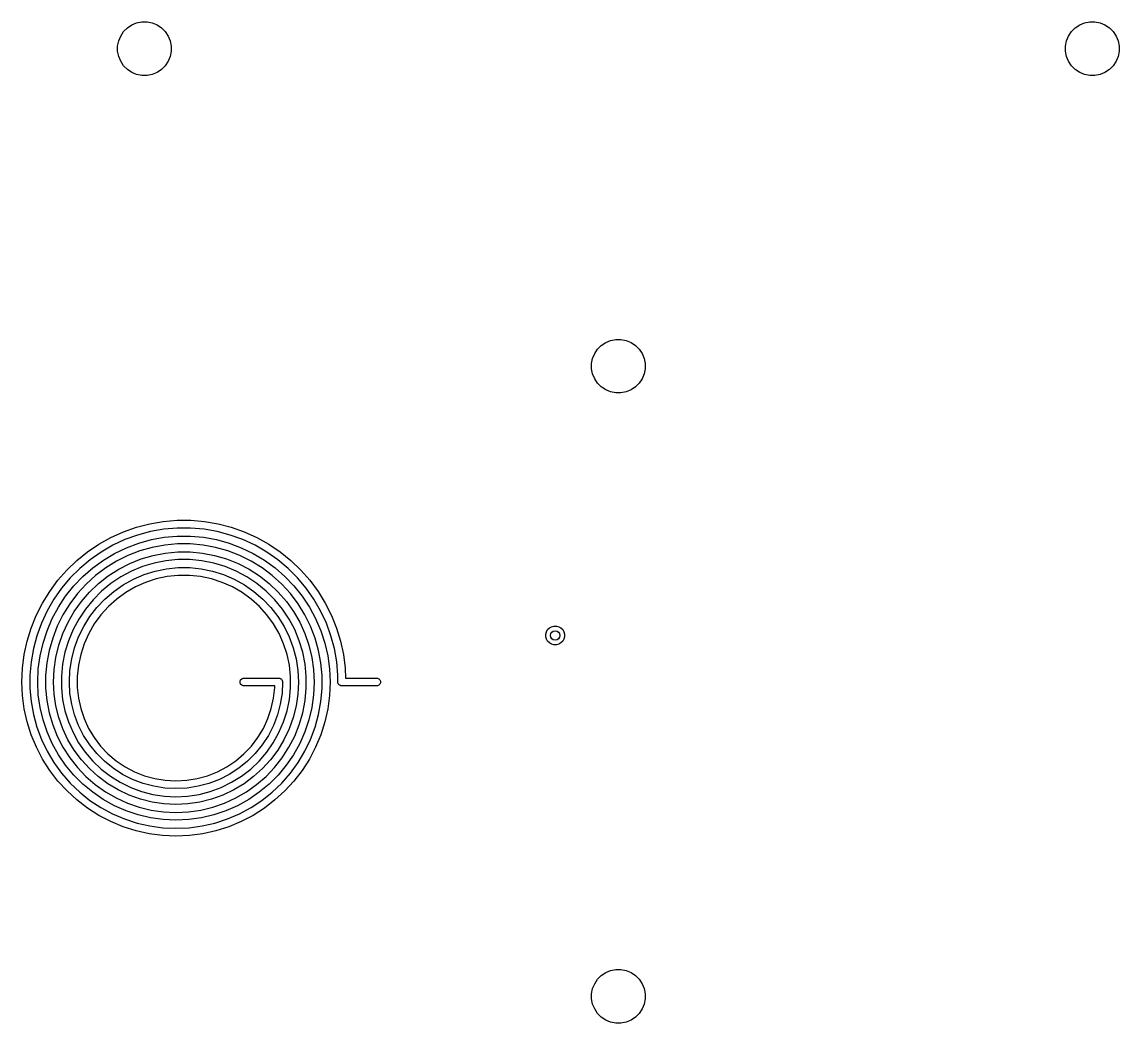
# Model space of a CAD drawing. Extents: x 25 to 275, y -107 to -24.
# Drawn here: x 240.12 to 274.85, y -105.8 to -74.1 of the extents above; entities that cross this region are included whole.
import ezdxf

# ---------------------------------------------------------------- set-up
doc = ezdxf.new("R2010")
doc.units = 0
doc.layers.add('BLACK', color=7, linetype='CONTINUOUS')

msp = doc.modelspace()

# ---------------------------------------------------------------- linework, layer by layer
at = {"layer": 'BLACK', "linetype": 'CONTINUOUS'}
for p, q in [((243.342941, -74.410766), (243.460766, -74.292941)), ((243.460766, -74.292941), (243.599313, -74.200367)), ((243.599313, -74.200367), (243.753258, -74.136601)), ((243.753258, -74.136601), (243.916685, -74.104093)), ((243.916685, -74.104093), (244.083315, -74.104093)), ((244.083315, -74.104093), (244.246742, -74.136601)), ((244.246742, -74.136601), (244.400687, -74.200367)), ((244.400687, -74.200367), (244.539234, -74.292941)), ((244.539234, -74.292941), (244.657059, -74.410766)), ((273.342941, -74.410766), (273.460766, -74.292941)), ((273.460766, -74.292941), (273.599313, -74.200367)), ((273.599313, -74.200367), (273.753258, -74.136601)), ((273.753258, -74.136601), (273.916685, -74.104093)), ((273.916685, -74.104093), (274.083315, -74.104093)), ((274.083315, -74.104093), (274.246742, -74.136601)), ((274.246742, -74.136601), (274.400687, -74.200367)), ((274.400687, -74.200367), (274.539234, -74.292941)), ((274.539234, -74.292941), (274.657059, -74.410766)), ((243.186601, -74.703258), (243.250367, -74.549313)), ((243.250367, -74.549313), (243.342941, -74.410766)), ((244.657059, -74.410766), (244.749633, -74.549313)), ((244.749633, -74.549313), (244.813399, -74.703258)), ((273.186601, -74.703258), (273.250367, -74.549313)), ((273.250367, -74.549313), (273.342941, -74.410766)), ((274.657059, -74.410766), (274.749633, -74.549313)), ((274.749633, -74.549313), (274.813399, -74.703258)), ((243.154093, -74.866685), (243.186601, -74.703258)), ((243.154093, -75.033315), (243.154093, -74.866685)), ((244.813399, -74.703258), (244.845907, -74.866685)), ((244.845907, -74.866685), (244.845907, -75.033315)), ((273.154093, -74.866685), (273.186601, -74.703258)), ((273.154093, -75.033315), (273.154093, -74.866685)), ((274.813399, -74.703258), (274.845907, -74.866685)), ((274.845907, -74.866685), (274.845907, -75.033315)), ((243.186601, -75.196742), (243.154093, -75.033315)), ((243.250367, -75.350687), (243.186601, -75.196742)), ((244.813399, -75.196742), (244.749633, -75.350687)), ((244.845907, -75.033315), (244.813399, -75.196742)), ((273.186601, -75.196742), (273.154093, -75.033315)), ((273.250367, -75.350687), (273.186601, -75.196742)), ((274.813399, -75.196742), (274.749633, -75.350687)), ((274.845907, -75.033315), (274.813399, -75.196742)), ((243.342941, -75.489234), (243.250367, -75.350687)), ((243.460766, -75.607059), (243.342941, -75.489234)), ((243.599313, -75.699633), (243.460766, -75.607059)), ((244.539234, -75.607059), (244.400687, -75.699633)), ((244.657059, -75.489234), (244.539234, -75.607059)), ((244.749633, -75.350687), (244.657059, -75.489234)), ((273.342941, -75.489234), (273.250367, -75.350687)), ((273.460766, -75.607059), (273.342941, -75.489234)), ((273.599313, -75.699633), (273.460766, -75.607059)), ((274.539234, -75.607059), (274.400687, -75.699633)), ((274.657059, -75.489234), (274.539234, -75.607059)), ((274.749633, -75.350687), (274.657059, -75.489234)), ((243.753258, -75.763399), (243.599313, -75.699633)), ((243.916685, -75.795907), (243.753258, -75.763399)), ((244.083315, -75.795907), (243.916685, -75.795907)), ((244.246742, -75.763399), (244.083315, -75.795907)), ((244.400687, -75.699633), (244.246742, -75.763399)), ((273.753258, -75.763399), (273.599313, -75.699633)), ((273.916685, -75.795907), (273.753258, -75.763399)), ((274.083315, -75.795907), (273.916685, -75.795907)), ((274.246742, -75.763399), (274.083315, -75.795907)), ((274.400687, -75.699633), (274.246742, -75.763399)), ((258.342941, -84.460766), (258.460766, -84.342941)), ((258.460766, -84.342941), (258.599313, -84.250367)), ((258.599313, -84.250367), (258.753258, -84.186601)), ((258.753258, -84.186601), (258.916685, -84.154093)), ((258.916685, -84.154093), (259.083315, -84.154093)), ((259.083315, -84.154093), (259.246742, -84.186601)), ((259.246742, -84.186601), (259.400687, -84.250367)), ((259.400687, -84.250367), (259.539234, -84.342941)), ((259.539234, -84.342941), (259.657059, -84.460766)), ((258.186601, -84.753258), (258.250367, -84.599313)), ((258.250367, -84.599313), (258.342941, -84.460766)), ((259.657059, -84.460766), (259.749633, -84.599313)), ((259.749633, -84.599313), (259.813399, -84.753258)), ((258.154093, -84.916685), (258.186601, -84.753258)), ((258.154093, -85.083315), (258.154093, -84.916685)), ((259.813399, -84.753258), (259.845907, -84.916685)), ((259.845907, -84.916685), (259.845907, -85.083315)), ((258.186601, -85.246742), (258.154093, -85.083315)), ((258.250367, -85.400687), (258.186601, -85.246742)), ((258.342941, -85.539234), (258.250367, -85.400687)), ((259.749633, -85.400687), (259.657059, -85.539234)), ((259.813399, -85.246742), (259.749633, -85.400687)), ((259.845907, -85.083315), (259.813399, -85.246742)), ((258.460766, -85.657059), (258.342941, -85.539234)), ((258.599313, -85.749633), (258.460766, -85.657059)), ((258.753258, -85.813399), (258.599313, -85.749633)), ((259.400687, -85.749633), (259.246742, -85.813399)), ((259.539234, -85.657059), (259.400687, -85.749633)), ((259.657059, -85.539234), (259.539234, -85.657059)), ((258.916685, -85.845907), (258.753258, -85.813399)), ((259.083315, -85.845907), (258.916685, -85.845907)), ((259.246742, -85.813399), (259.083315, -85.845907)), ((244.170269, -89.990029), (244.599034, -89.91651)), ((244.599034, -89.91651), (245.032489, -89.879618)), ((245.032489, -89.879618), (245.467511, -89.879618)), ((245.467511, -89.879618), (245.900966, -89.91651)), ((245.900966, -89.91651), (246.329731, -89.990029)), ((242.942706, -90.423755), (243.339111, -90.244569)), ((243.339111, -90.244569), (243.749283, -90.099645)), ((243.749283, -90.099645), (244.170269, -89.990029)), ((244.193852, -90.236023), (243.782663, -90.346201)), ((244.613079, -90.162102), (244.193852, -90.236023)), ((245.037153, -90.125), (244.613079, -90.162102)), ((245.462847, -90.125), (245.037153, -90.125)), ((245.886921, -90.162102), (245.462847, -90.125)), ((246.306148, -90.236023), (245.886921, -90.162102)), ((246.717337, -90.346201), (246.306148, -90.236023)), ((246.329731, -89.990029), (246.750717, -90.099645)), ((246.750717, -90.099645), (247.160889, -90.244569)), ((247.160889, -90.244569), (247.557294, -90.423755)), ((242.562925, -90.635913), (242.942706, -90.423755)), ((243.382641, -90.491797), (242.996831, -90.671703)), ((243.782663, -90.346201), (243.382641, -90.491797)), ((243.432259, -90.747184), (243.820796, -90.601364)), ((243.820796, -90.601364), (244.220841, -90.490958)), ((244.220841, -90.490958), (244.629171, -90.416857)), ((244.629171, -90.416857), (245.0425, -90.379657)), ((245.0425, -90.379657), (245.4575, -90.379657)), ((245.4575, -90.379657), (245.870829, -90.416857)), ((245.870829, -90.416857), (246.279159, -90.490958)), ((246.279159, -90.490958), (246.679204, -90.601364)), ((246.679204, -90.601364), (247.067741, -90.747184)), ((247.117359, -90.491797), (246.717337, -90.346201)), ((247.503169, -90.671703), (247.117359, -90.491797)), ((247.557294, -90.423755), (247.937075, -90.635913)), ((241.864042, -91.152804), (242.202505, -90.879515)), ((242.202505, -90.879515), (242.562925, -90.635913)), ((242.628169, -90.88455), (242.279461, -91.128718)), ((242.996831, -90.671703), (242.628169, -90.88455)), ((242.702101, -91.140099), (243.058357, -90.927246)), ((243.058357, -90.927246), (243.432259, -90.747184)), ((243.858178, -90.847366), (243.480958, -90.993502)), ((244.247271, -90.73666), (243.858178, -90.847366)), ((244.64492, -90.662326), (244.247271, -90.73666)), ((244.277494, -90.991277), (244.662951, -90.916987)), ((245.047732, -90.625), (244.64492, -90.662326)), ((244.662951, -90.916987), (245.053725, -90.879672)), ((245.452268, -90.625), (245.047732, -90.625)), ((245.053725, -90.879672), (245.446275, -90.879672)), ((245.446275, -90.879672), (245.837049, -90.916987)), ((245.85508, -90.662326), (245.452268, -90.625)), ((245.837049, -90.916987), (246.222506, -90.991277)), ((246.252729, -90.73666), (245.85508, -90.662326)), ((246.641822, -90.847366), (246.252729, -90.73666)), ((247.019042, -90.993502), (246.641822, -90.847366)), ((247.067741, -90.747184), (247.441643, -90.927246)), ((247.441643, -90.927246), (247.797899, -91.140099)), ((247.871831, -90.88455), (247.503169, -90.671703)), ((248.220539, -91.128718), (247.871831, -90.88455)), ((247.937075, -90.635913), (248.297495, -90.879515)), ((248.297495, -90.879515), (248.635958, -91.152804)), ((241.549975, -91.453813), (241.864042, -91.152804)), ((242.279461, -91.128718), (241.95336, -91.402349)), ((242.36636, -91.384029), (242.702101, -91.140099)), ((243.118832, -91.17382), (242.774887, -91.386781)), ((243.480958, -90.993502), (243.118832, -91.17382)), ((243.1875, -91.427645), (243.536413, -91.247768)), ((243.536413, -91.247768), (243.900845, -91.101872)), ((243.900845, -91.101872), (244.277494, -90.991277)), ((244.307316, -91.236596), (243.942978, -91.347117)), ((244.680734, -91.162319), (244.307316, -91.236596)), ((245.059633, -91.125), (244.680734, -91.162319)), ((245.440367, -91.125), (245.059633, -91.125)), ((245.819266, -91.162319), (245.440367, -91.125)), ((246.192684, -91.236596), (245.819266, -91.162319)), ((246.557022, -91.347117), (246.192684, -91.236596)), ((246.222506, -90.991277), (246.599155, -91.101872)), ((246.599155, -91.101872), (246.963587, -91.247768)), ((246.963587, -91.247768), (247.3125, -91.427645)), ((247.381168, -91.17382), (247.019042, -90.993502)), ((247.725113, -91.386781), (247.381168, -91.17382)), ((247.797899, -91.140099), (248.13364, -91.384029)), ((248.54664, -91.402349), (248.220539, -91.128718)), ((248.635958, -91.152804), (248.950025, -91.453813)), ((241.262567, -91.780373), (241.549975, -91.453813)), ((241.95336, -91.402349), (241.652349, -91.70336)), ((241.767044, -91.957033), (242.053835, -91.657074)), ((242.053835, -91.657074), (242.36636, -91.384029)), ((242.45206, -91.630569), (242.153104, -91.903104)), ((242.774887, -91.386781), (242.45206, -91.630569)), ((242.548699, -91.882533), (242.857265, -91.639874)), ((242.857265, -91.639874), (243.1875, -91.427645)), ((243.591226, -91.492817), (243.255449, -91.672293)), ((243.942978, -91.347117), (243.591226, -91.492817)), ((243.653571, -91.745459), (243.991018, -91.600649)), ((243.991018, -91.600649), (244.341385, -91.49072)), ((244.341385, -91.49072), (244.701074, -91.416802)), ((244.721309, -91.661977), (244.375287, -91.735526)), ((244.701074, -91.416802), (245.066397, -91.379653)), ((245.073124, -91.625), (244.721309, -91.661977)), ((245.066397, -91.379653), (245.433603, -91.379653)), ((245.426876, -91.625), (245.073124, -91.625)), ((245.778691, -91.661977), (245.426876, -91.625)), ((245.433603, -91.379653), (245.798926, -91.416802)), ((246.124713, -91.735526), (245.778691, -91.661977)), ((245.798926, -91.416802), (246.158615, -91.49072)), ((246.158615, -91.49072), (246.508982, -91.600649)), ((246.508982, -91.600649), (246.846429, -91.745459)), ((246.908774, -91.492817), (246.557022, -91.347117)), ((247.244551, -91.672293), (246.908774, -91.492817)), ((247.3125, -91.427645), (247.642735, -91.639874)), ((247.642735, -91.639874), (247.951301, -91.882533)), ((248.04794, -91.630569), (247.725113, -91.386781)), ((248.346896, -91.903104), (248.04794, -91.630569)), ((248.13364, -91.384029), (248.446165, -91.657074)), ((248.446165, -91.657074), (248.732956, -91.957033)), ((248.847651, -91.70336), (248.54664, -91.402349)), ((248.950025, -91.453813), (249.237433, -91.780373)), ((241.003888, -92.130129), (241.262567, -91.780373)), ((241.652349, -91.70336), (241.378718, -92.029461)), ((241.508296, -92.281493), (241.767044, -91.957033)), ((242.153104, -91.903104), (241.880569, -92.20206)), ((242.264597, -92.153424), (242.548699, -91.882533)), ((242.938881, -91.883817), (242.644571, -92.125352)), ((243.255449, -91.672293), (242.938881, -91.883817)), ((243.031116, -92.133438), (243.332505, -91.923665)), ((243.332505, -91.923665), (243.653571, -91.745459)), ((243.715679, -91.988726), (243.40932, -92.165602)), ((244.038848, -91.844842), (243.715679, -91.988726)), ((244.375287, -91.735526), (244.038848, -91.844842)), ((246.461152, -91.844842), (246.124713, -91.735526)), ((246.784321, -91.988726), (246.461152, -91.844842)), ((247.09068, -92.165602), (246.784321, -91.988726)), ((246.846429, -91.745459), (247.167495, -91.923665)), ((247.167495, -91.923665), (247.468884, -92.133438)), ((247.561119, -91.883817), (247.244551, -91.672293)), ((247.855429, -92.125352), (247.561119, -91.883817)), ((247.951301, -91.882533), (248.235403, -92.153424)), ((248.619431, -92.20206), (248.346896, -91.903104)), ((248.732956, -91.957033), (248.991704, -92.281493)), ((249.121282, -92.029461), (248.847651, -91.70336)), ((249.237433, -91.780373), (249.496112, -92.130129)), ((240.775803, -92.500563), (241.003888, -92.130129)), ((241.378718, -92.029461), (241.13455, -92.378169)), ((241.279674, -92.627841), (241.508296, -92.281493)), ((241.880569, -92.20206), (241.636781, -92.524887)), ((242.007531, -92.450094), (242.264597, -92.153424)), ((242.644571, -92.125352), (242.375352, -92.394571)), ((242.752495, -92.372626), (243.031116, -92.133438)), ((243.40932, -92.165602), (243.123129, -92.373533)), ((247.376871, -92.373533), (247.09068, -92.165602)), ((247.468884, -92.133438), (247.747505, -92.372626)), ((248.124648, -92.394571), (247.855429, -92.125352)), ((248.235403, -92.153424), (248.492469, -92.450094)), ((248.863219, -92.524887), (248.619431, -92.20206)), ((248.991704, -92.281493), (249.220326, -92.627841)), ((249.36545, -92.378169), (249.121282, -92.029461)), ((249.496112, -92.130129), (249.724197, -92.500563)), ((240.579954, -92.889006), (240.775803, -92.500563)), ((241.13455, -92.378169), (240.921703, -92.746831)), ((241.083019, -92.993288), (241.279674, -92.627841)), ((241.636781, -92.524887), (241.42382, -92.868832)), ((241.779829, -92.769857), (242.007531, -92.450094)), ((242.133817, -92.688881), (241.922293, -93.005449)), ((242.375352, -92.394571), (242.133817, -92.688881)), ((242.274733, -92.929153), (242.499502, -92.638775)), ((242.499502, -92.638775), (242.752495, -92.372626)), ((242.860239, -92.610239), (242.623533, -92.873129)), ((243.123129, -92.373533), (242.860239, -92.610239)), ((247.639761, -92.610239), (247.376871, -92.373533)), ((247.876467, -92.873129), (247.639761, -92.610239)), ((247.747505, -92.372626), (248.000498, -92.638775)), ((248.000498, -92.638775), (248.225267, -92.929153)), ((248.366183, -92.688881), (248.124648, -92.394571)), ((248.577707, -93.005449), (248.366183, -92.688881)), ((248.492469, -92.450094), (248.720171, -92.769857)), ((249.07618, -92.868832), (248.863219, -92.524887)), ((249.220326, -92.627841), (249.416981, -92.993288)), ((249.578297, -92.746831), (249.36545, -92.378169)), ((249.724197, -92.500563), (249.920046, -92.889006)), ((240.417753, -93.292659), (240.579954, -92.889006)), ((240.921703, -92.746831), (240.741797, -93.132641)), ((240.919914, -93.374891), (241.083019, -92.993288)), ((241.42382, -92.868832), (241.243502, -93.230958)), ((241.583554, -93.109816), (241.779829, -92.769857)), ((241.922293, -93.005449), (241.742817, -93.341226)), ((242.080494, -93.24078), (242.274733, -92.929153)), ((242.623533, -92.873129), (242.415602, -93.15932)), ((248.084398, -93.15932), (247.876467, -92.873129)), ((248.225267, -92.929153), (248.419506, -93.24078)), ((248.757183, -93.341226), (248.577707, -93.005449)), ((248.720171, -92.769857), (248.916446, -93.109816)), ((249.256498, -93.230958), (249.07618, -92.868832)), ((249.416981, -92.993288), (249.580086, -93.374891)), ((249.758203, -93.132641), (249.578297, -92.746831)), ((249.920046, -92.889006), (250.082247, -93.292659)), ((240.290369, -93.708612), (240.417753, -93.292659)), ((240.741797, -93.132641), (240.596201, -93.532663)), ((240.791672, -93.76958), (240.919914, -93.374891)), ((241.243502, -93.230958), (241.097366, -93.608178)), ((241.420482, -93.466892), (241.583554, -93.109816)), ((241.742817, -93.341226), (241.597117, -93.692978)), ((241.918778, -93.57046), (242.080494, -93.24078)), ((242.415602, -93.15932), (242.238726, -93.465679)), ((248.261274, -93.465679), (248.084398, -93.15932)), ((248.419506, -93.24078), (248.581222, -93.57046)), ((248.902883, -93.692978), (248.757183, -93.341226)), ((248.916446, -93.109816), (249.079518, -93.466892)), ((249.402634, -93.608178), (249.256498, -93.230958)), ((249.580086, -93.374891), (249.708328, -93.76958)), ((249.903799, -93.532663), (249.758203, -93.132641)), ((250.082247, -93.292659), (250.209631, -93.708612)), ((256.722836, -93.410195), (256.761994, -93.342372)), ((256.761994, -93.342372), (256.817372, -93.286994)), ((256.817372, -93.286994), (256.885195, -93.247836)), ((256.885195, -93.247836), (256.960842, -93.227567)), ((256.960842, -93.227567), (257.039158, -93.227567)), ((257.039158, -93.227567), (257.114805, -93.247836)), ((257.114805, -93.247836), (257.182628, -93.286994)), ((257.182628, -93.286994), (257.238006, -93.342372)), ((257.238006, -93.342372), (257.277164, -93.410195)), ((240.198718, -94.133871), (240.290369, -93.708612)), ((240.596201, -93.532663), (240.486023, -93.943852)), ((241.097366, -93.608178), (240.98666, -93.997271)), ((241.292091, -93.837853), (241.420482, -93.466892)), ((241.597117, -93.692978), (241.486596, -94.057316)), ((241.791245, -93.914809), (241.918778, -93.57046)), ((242.238726, -93.465679), (242.094842, -93.788848)), ((248.405158, -93.788848), (248.261274, -93.465679)), ((248.581222, -93.57046), (248.708755, -93.914809)), ((249.013404, -94.057316), (248.902883, -93.692978)), ((249.079518, -93.466892), (249.207909, -93.837853)), ((249.51334, -93.997271), (249.402634, -93.608178)), ((250.013977, -93.943852), (249.903799, -93.532663)), ((250.209631, -93.708612), (250.301282, -94.133871)), ((256.702567, -93.485842), (256.722836, -93.410195)), ((256.702567, -93.564158), (256.702567, -93.485842)), ((256.722836, -93.639805), (256.702567, -93.564158)), ((256.761994, -93.707628), (256.722836, -93.639805)), ((256.817372, -93.763006), (256.761994, -93.707628)), ((257.238006, -93.707628), (257.182628, -93.763006)), ((257.277164, -93.639805), (257.238006, -93.707628)), ((257.277164, -93.410195), (257.297433, -93.485842)), ((257.297433, -93.564158), (257.277164, -93.639805)), ((257.297433, -93.485842), (257.297433, -93.564158)), ((240.486023, -93.943852), (240.412102, -94.363079)), ((240.699326, -94.174174), (240.791672, -93.76958)), ((240.98666, -93.997271), (240.912326, -94.39492)), ((241.199544, -94.219339), (241.292091, -93.837853)), ((241.486596, -94.057316), (241.412319, -94.430734)), ((241.699204, -94.270293), (241.791245, -93.914809)), ((242.094842, -93.788848), (241.985526, -94.125287)), ((248.514474, -94.125287), (248.405158, -93.788848)), ((248.708755, -93.914809), (248.800796, -94.270293)), ((249.087681, -94.430734), (249.013404, -94.057316)), ((249.207909, -93.837853), (249.300456, -94.219339)), ((249.587674, -94.39492), (249.51334, -93.997271)), ((249.708328, -93.76958), (249.800674, -94.174174)), ((250.087898, -94.363079), (250.013977, -93.943852)), ((256.885195, -93.802164), (256.817372, -93.763006)), ((256.960842, -93.822433), (256.885195, -93.802164)), ((257.039158, -93.822433), (256.960842, -93.822433)), ((257.114805, -93.802164), (257.039158, -93.822433)), ((257.182628, -93.763006), (257.114805, -93.802164)), ((240.143463, -94.56537), (240.198718, -94.133871)), ((240.412102, -94.363079), (240.375, -94.787153)), ((240.643619, -94.585418), (240.699326, -94.174174)), ((240.912326, -94.39492), (240.875, -94.797732)), ((241.143678, -94.607894), (241.199544, -94.219339)), ((241.412319, -94.430734), (241.375, -94.809633)), ((241.643599, -94.633265), (241.699204, -94.270293)), ((241.985526, -94.125287), (241.911977, -94.471309)), ((248.588023, -94.471309), (248.514474, -94.125287)), ((248.800796, -94.270293), (248.856401, -94.633265)), ((249.125, -94.809633), (249.087681, -94.430734)), ((249.300456, -94.219339), (249.356322, -94.607894)), ((249.625, -94.797732), (249.587674, -94.39492)), ((249.800674, -94.174174), (249.856381, -94.585418)), ((250.125, -94.787153), (250.087898, -94.363079)), ((250.301282, -94.133871), (250.356537, -94.56537)), ((240.125, -95), (240.143463, -94.56537)), ((240.375, -94.787153), (240.375, -95)), ((240.625, -95), (240.643619, -94.585418)), ((241.125, -95), (241.143678, -94.607894)), ((241.625, -95), (241.643599, -94.633265)), ((241.911977, -94.471309), (241.875, -94.823124)), ((248.625, -94.823124), (248.588023, -94.471309)), ((248.856401, -94.633265), (248.875, -95)), ((249.356322, -94.607894), (249.375, -95)), ((249.856381, -94.585418), (249.875, -95)), ((250.125, -95), (250.125, -94.787153)), ((250.356537, -94.56537), (250.36969, -94.875)), ((240.143551, -95.424884), (240.125, -95)), ((240.375, -95), (240.375, -95.207709)), ((240.643663, -95.403674), (240.625, -95)), ((240.875, -94.797732), (240.875, -95)), ((240.875, -95), (240.875, -95.196498)), ((241.143659, -95.379816), (241.125, -95)), ((241.375, -94.809633), (241.375, -95)), ((241.375, -95), (241.375, -95.183839)), ((241.643489, -95.352784), (241.625, -95)), ((241.875, -94.823124), (241.875, -95)), ((241.875, -95), (241.875, -95.169433)), ((247.027402, -94.975614), (247.046066, -94.930554)), ((247.027402, -95.024386), (247.027402, -94.975614)), ((247.046066, -95.069446), (247.027402, -95.024386)), ((247.046066, -94.930554), (247.080554, -94.896066)), ((247.080554, -95.103934), (247.046066, -95.069446)), ((247.080554, -94.896066), (247.125614, -94.877402)), ((247.125614, -95.122598), (247.080554, -95.103934)), ((247.125614, -94.877402), (247.15, -94.875)), ((247.15, -95.125), (247.125614, -95.122598)), ((247.15, -94.875), (248.25, -94.875)), ((248.125, -95.125), (247.15, -95.125)), ((248.125, -95.169433), (248.125, -95.125)), ((248.25, -94.875), (248.274386, -94.877402)), ((248.274386, -94.877402), (248.276153, -94.878134)), ((248.276153, -94.878134), (248.277815, -94.878134)), ((248.277815, -94.878134), (248.288031, -94.883054)), ((248.288031, -94.883054), (248.319446, -94.896066)), ((248.319446, -94.896066), (248.323528, -94.900148)), ((248.323528, -94.900148), (248.327936, -94.902271)), ((248.327936, -94.902271), (248.336933, -94.913553)), ((248.336933, -94.913553), (248.353934, -94.930554)), ((248.353934, -94.930554), (248.357655, -94.939538)), ((248.375, -95), (248.356511, -95.352784)), ((248.357655, -94.939538), (248.362621, -94.945765)), ((248.362621, -94.945765), (248.36555, -94.958598)), ((248.36555, -94.958598), (248.372598, -94.975614)), ((248.372598, -94.975614), (248.372598, -94.989476)), ((248.372598, -94.989476), (248.375, -95)), ((248.625, -95), (248.625, -94.823124)), ((248.625, -95.183839), (248.625, -95)), ((248.875, -95), (248.856341, -95.379816)), ((249.125, -95), (249.125, -94.809633)), ((249.125, -95.196498), (249.125, -95)), ((249.375, -95), (249.356337, -95.403674)), ((249.625, -95), (249.625, -94.797732)), ((249.625, -95.207709), (249.625, -95)), ((249.875, -95), (249.856449, -95.424884)), ((250.127402, -95.010523), (250.125, -95)), ((250.127402, -95.024386), (250.127402, -95.010523)), ((250.134449, -95.041401), (250.127402, -95.024386)), ((250.137379, -95.054235), (250.134449, -95.041401)), ((250.142344, -95.060461), (250.137379, -95.054235)), ((250.146066, -95.069446), (250.142344, -95.060461)), ((250.163066, -95.086446), (250.146066, -95.069446)), ((250.172064, -95.097729), (250.163066, -95.086446)), ((250.176471, -95.099851), (250.172064, -95.097729)), ((250.180554, -95.103934), (250.176471, -95.099851)), ((250.211968, -95.116945), (250.180554, -95.103934)), ((250.222185, -95.121866), (250.211968, -95.116945)), ((250.223847, -95.121866), (250.222185, -95.121866)), ((250.225614, -95.122598), (250.223847, -95.121866)), ((250.25, -95.125), (250.225614, -95.122598)), ((251.35, -95.125), (250.25, -95.125)), ((250.36969, -94.875), (251.35, -94.875)), ((251.35, -94.875), (251.374386, -94.877402)), ((251.374386, -95.122598), (251.35, -95.125)), ((251.374386, -94.877402), (251.419446, -94.896066)), ((251.419446, -95.103934), (251.374386, -95.122598)), ((251.419446, -94.896066), (251.453934, -94.930554)), ((251.453934, -95.069446), (251.419446, -95.103934)), ((251.453934, -94.930554), (251.472598, -94.975614)), ((251.472598, -95.024386), (251.453934, -95.069446)), ((251.472598, -94.975614), (251.472598, -95.024386)), ((240.199062, -95.846535), (240.143551, -95.424884)), ((240.375, -95.207709), (240.412238, -95.621455)), ((240.699493, -95.803904), (240.643663, -95.403674)), ((240.875, -95.196498), (240.912356, -95.587714)), ((241.199457, -95.755975), (241.143659, -95.379816)), ((241.375, -95.183839), (241.412197, -95.549631)), ((241.698752, -95.701702), (241.643489, -95.352784)), ((241.875, -95.169433), (241.911638, -95.506311)), ((248.088362, -95.506311), (248.125, -95.169433)), ((248.356511, -95.352784), (248.301248, -95.701702)), ((248.587803, -95.549631), (248.625, -95.183839)), ((248.856341, -95.379816), (248.800543, -95.755975)), ((249.087644, -95.587714), (249.125, -95.196498)), ((249.356337, -95.403674), (249.300507, -95.803904)), ((249.587762, -95.621455), (249.625, -95.207709)), ((249.856449, -95.424884), (249.800938, -95.846535)), ((240.412238, -95.621455), (240.486413, -96.030197)), ((240.792013, -96.197276), (240.699493, -95.803904)), ((240.912356, -95.587714), (240.986731, -95.973608)), ((241.291856, -96.124853), (241.199457, -95.755975)), ((241.412197, -95.549631), (241.48621, -95.909783)), ((241.790184, -96.042932), (241.698752, -95.701702)), ((241.911638, -95.506311), (241.984484, -95.837254)), ((248.015516, -95.837254), (248.088362, -95.506311)), ((248.301248, -95.701702), (248.209816, -96.042932)), ((248.51379, -95.909783), (248.587803, -95.549631)), ((248.800543, -95.755975), (248.708144, -96.124853)), ((249.013269, -95.973608), (249.087644, -95.587714)), ((249.300507, -95.803904), (249.207987, -96.197276)), ((249.513587, -96.030197), (249.587762, -95.621455)), ((240.291112, -96.261743), (240.199062, -95.846535)), ((240.486413, -96.030197), (240.59693, -96.430644)), ((240.986731, -95.973608), (241.097451, -96.350685)), ((241.419967, -96.482898), (241.291856, -96.124853)), ((241.48621, -95.909783), (241.59628, -96.2606)), ((241.916784, -96.372736), (241.790184, -96.042932)), ((241.984484, -95.837254), (242.092684, -96.158381)), ((242.092684, -96.158381), (242.23497, -96.465926)), ((247.76503, -96.465926), (247.907316, -96.158381)), ((247.907316, -96.158381), (248.015516, -95.837254)), ((248.209816, -96.042932), (248.083216, -96.372736)), ((248.40372, -96.2606), (248.51379, -95.909783)), ((248.708144, -96.124853), (248.580033, -96.482898)), ((248.902549, -96.350685), (249.013269, -95.973608)), ((249.40307, -96.430644), (249.513587, -96.030197)), ((249.800938, -95.846535), (249.708888, -96.261743)), ((240.418998, -96.667348), (240.291112, -96.261743)), ((240.59693, -96.430644), (240.742897, -96.819573)), ((240.920434, -96.580432), (240.792013, -96.197276)), ((241.097451, -96.350685), (241.243513, -96.71553)), ((241.582555, -96.826662), (241.419967, -96.482898)), ((241.59628, -96.2606), (241.741276, -96.598481)), ((242.077164, -96.6875), (241.916784, -96.372736)), ((242.23497, -96.465926), (242.409673, -96.756285)), ((247.590327, -96.756285), (247.76503, -96.465926)), ((248.083216, -96.372736), (247.922836, -96.6875)), ((248.258724, -96.598481), (248.40372, -96.2606)), ((248.580033, -96.482898), (248.417445, -96.826662)), ((248.756487, -96.71553), (248.902549, -96.350685)), ((249.207987, -96.197276), (249.079566, -96.580432)), ((249.257103, -96.819573), (249.40307, -96.430644)), ((249.708888, -96.261743), (249.581002, -96.667348)), ((240.58175, -97.060264), (240.418998, -96.667348)), ((240.742897, -96.819573), (240.92314, -97.193852)), ((241.083661, -96.950105), (240.920434, -96.580432)), ((241.243513, -96.71553), (241.423594, -97.064839)), ((241.778055, -97.152835), (241.582555, -96.826662)), ((241.741276, -96.598481), (241.919711, -96.919959)), ((242.269568, -96.983775), (242.077164, -96.6875)), ((242.409673, -96.756285), (242.614745, -97.026054)), ((247.385255, -97.026054), (247.590327, -96.756285)), ((247.922836, -96.6875), (247.730432, -96.983775)), ((248.080289, -96.919959), (248.258724, -96.598481)), ((248.417445, -96.826662), (248.221945, -97.152835)), ((248.576406, -97.064839), (248.756487, -96.71553)), ((249.079566, -96.580432), (248.916339, -96.950105)), ((249.07686, -97.193852), (249.257103, -96.819573)), ((249.581002, -96.667348), (249.41825, -97.060264)), ((240.778126, -97.4375), (240.58175, -97.060264)), ((240.92314, -97.193852), (241.136208, -97.550467)), ((241.2803, -97.303141), (241.083661, -96.950105)), ((241.423594, -97.064839), (241.636064, -97.395448)), ((242.004584, -97.458274), (241.778055, -97.152835)), ((241.919711, -96.919959), (242.129754, -97.221736)), ((242.491886, -97.258316), (242.269568, -96.983775)), ((242.614745, -97.026054), (242.847783, -97.272068)), ((247.152217, -97.272068), (247.385255, -97.026054)), ((247.730432, -96.983775), (247.508114, -97.258316)), ((247.870246, -97.221736), (248.080289, -96.919959)), ((248.221945, -97.152835), (247.995416, -97.458274)), ((248.363936, -97.395448), (248.576406, -97.064839)), ((248.916339, -96.950105), (248.7197, -97.303141)), ((248.863792, -97.550467), (249.07686, -97.193852)), ((249.41825, -97.060264), (249.221874, -97.4375)), ((241.006634, -97.796185), (240.778126, -97.4375)), ((241.136208, -97.550467), (241.380384, -97.886547)), ((241.508675, -97.636527), (241.2803, -97.303141)), ((241.636064, -97.395448), (241.878998, -97.704364)), ((242.259961, -97.740039), (242.004584, -97.458274)), ((242.129754, -97.221736), (242.369249, -97.500715)), ((242.369249, -97.500715), (242.63574, -97.754033)), ((242.741684, -97.508114), (242.491886, -97.258316)), ((243.016225, -97.730432), (242.741684, -97.508114)), ((242.847783, -97.272068), (243.106053, -97.491445)), ((243.106053, -97.491445), (243.386528, -97.681612)), ((246.613472, -97.681612), (246.893947, -97.491445)), ((246.893947, -97.491445), (247.152217, -97.272068)), ((247.258316, -97.508114), (246.983775, -97.730432)), ((247.508114, -97.258316), (247.258316, -97.508114)), ((247.36426, -97.754033), (247.630751, -97.500715)), ((247.630751, -97.500715), (247.870246, -97.221736)), ((247.995416, -97.458274), (247.740039, -97.740039)), ((248.121002, -97.704364), (248.363936, -97.395448)), ((248.7197, -97.303141), (248.491325, -97.636527)), ((248.619616, -97.886547), (248.863792, -97.550467)), ((249.221874, -97.4375), (248.993366, -97.796185)), ((241.265533, -98.13359), (241.006634, -97.796185)), ((241.380384, -97.886547), (241.653704, -98.199386)), ((241.766836, -97.947418), (241.508675, -97.636527)), ((241.878998, -97.704364), (242.150196, -97.988789)), ((242.541726, -97.995416), (242.259961, -97.740039)), ((242.63574, -97.754033), (242.926491, -97.979091)), ((243.3125, -97.922836), (243.016225, -97.730432)), ((243.386528, -97.681612), (243.685919, -97.840339)), ((243.685919, -97.840339), (244.000717, -97.965766)), ((245.999283, -97.965766), (246.314081, -97.840339)), ((246.314081, -97.840339), (246.613472, -97.681612)), ((246.983775, -97.730432), (246.6875, -97.922836)), ((247.073509, -97.979091), (247.36426, -97.754033)), ((247.740039, -97.740039), (247.458274, -97.995416)), ((247.849804, -97.988789), (248.121002, -97.704364)), ((248.491325, -97.636527), (248.233164, -97.947418)), ((248.346296, -98.199386), (248.619616, -97.886547)), ((248.993366, -97.796185), (248.734467, -98.13359)), ((241.552854, -98.447146), (241.265533, -98.13359)), ((241.653704, -98.199386), (241.953966, -98.486466)), ((242.052582, -98.233164), (241.766836, -97.947418)), ((242.363473, -98.491325), (242.052582, -98.233164)), ((242.150196, -97.988789), (242.447202, -98.246146)), ((242.447202, -98.246146), (242.767328, -98.474106)), ((242.847165, -98.221945), (242.541726, -97.995416)), ((243.173338, -98.417445), (242.847165, -98.221945)), ((242.926491, -97.979091), (243.238519, -98.17358)), ((243.238519, -98.17358), (243.568623, -98.335503)), ((243.627264, -98.083216), (243.3125, -97.922836)), ((243.957068, -98.209816), (243.627264, -98.083216)), ((244.298298, -98.301248), (243.957068, -98.209816)), ((244.000717, -97.965766), (244.327231, -98.056422)), ((244.327231, -98.056422), (244.661632, -98.111244)), ((244.661632, -98.111244), (245, -98.12959)), ((245, -98.12959), (245.338368, -98.111244)), ((245.338368, -98.111244), (245.672769, -98.056422)), ((245.672769, -98.056422), (245.999283, -97.965766)), ((246.042932, -98.209816), (245.701702, -98.301248)), ((246.372736, -98.083216), (246.042932, -98.209816)), ((246.6875, -97.922836), (246.372736, -98.083216)), ((246.431377, -98.335503), (246.761481, -98.17358)), ((246.761481, -98.17358), (247.073509, -97.979091)), ((247.152835, -98.221945), (246.826662, -98.417445)), ((247.458274, -97.995416), (247.152835, -98.221945)), ((247.232672, -98.474106), (247.552798, -98.246146)), ((247.552798, -98.246146), (247.849804, -97.988789)), ((247.947418, -98.233164), (247.636527, -98.491325)), ((248.233164, -97.947418), (247.947418, -98.233164)), ((248.046034, -98.486466), (248.346296, -98.199386)), ((248.734467, -98.13359), (248.447146, -98.447146)), ((241.86641, -98.734467), (241.552854, -98.447146)), ((241.953966, -98.486466), (242.278753, -98.745475)), ((242.696859, -98.7197), (242.363473, -98.491325)), ((242.767328, -98.474106), (243.107672, -98.670604)), ((243.517102, -98.580033), (243.173338, -98.417445)), ((243.875147, -98.708144), (243.517102, -98.580033)), ((243.568623, -98.335503), (243.913414, -98.4632)), ((243.913414, -98.4632), (244.269355, -98.55536)), ((244.269355, -98.55536), (244.632793, -98.611036)), ((244.647216, -98.356511), (244.298298, -98.301248)), ((245, -98.375), (244.647216, -98.356511)), ((245.352784, -98.356511), (245, -98.375)), ((245.701702, -98.301248), (245.352784, -98.356511)), ((245.367207, -98.611036), (245.730645, -98.55536)), ((245.730645, -98.55536), (246.086586, -98.4632)), ((246.086586, -98.4632), (246.431377, -98.335503)), ((246.482898, -98.580033), (246.124853, -98.708144)), ((246.826662, -98.417445), (246.482898, -98.580033)), ((246.892328, -98.670604), (247.232672, -98.474106)), ((247.636527, -98.491325), (247.303141, -98.7197)), ((247.721247, -98.745475), (248.046034, -98.486466)), ((248.447146, -98.447146), (248.13359, -98.734467)), ((242.203815, -98.993366), (241.86641, -98.734467)), ((242.278753, -98.745475), (242.62545, -98.974328)), ((243.049895, -98.916339), (242.696859, -98.7197)), ((243.419568, -99.079566), (243.049895, -98.916339)), ((243.107672, -98.670604), (243.465154, -98.833861)), ((243.465154, -98.833861), (243.836535, -98.962397)), ((244.244025, -98.800543), (243.875147, -98.708144)), ((244.620184, -98.856341), (244.244025, -98.800543)), ((245, -98.875), (244.620184, -98.856341)), ((244.632793, -98.611036), (245, -98.629659)), ((245, -98.629659), (245.367207, -98.611036)), ((245.379816, -98.856341), (245, -98.875)), ((245.755975, -98.800543), (245.379816, -98.856341)), ((246.124853, -98.708144), (245.755975, -98.800543)), ((246.163465, -98.962397), (246.534846, -98.833861)), ((246.534846, -98.833861), (246.892328, -98.670604)), ((246.950105, -98.916339), (246.580432, -99.079566)), ((247.303141, -98.7197), (246.950105, -98.916339)), ((247.37455, -98.974328), (247.721247, -98.745475)), ((248.13359, -98.734467), (247.796185, -98.993366)), ((242.5625, -99.221874), (242.203815, -98.993366)), ((242.939736, -99.41825), (242.5625, -99.221874)), ((242.62545, -98.974328), (242.991265, -99.171181)), ((242.991265, -99.171181), (243.373253, -99.334451)), ((243.802724, -99.207987), (243.419568, -99.079566)), ((244.196096, -99.300507), (243.802724, -99.207987)), ((243.836535, -98.962397), (244.218453, -99.055049)), ((244.596326, -99.356337), (244.196096, -99.300507)), ((244.218453, -99.055049), (244.607449, -99.110978)), ((244.607449, -99.110978), (245, -99.129678)), ((245, -99.129678), (245.392551, -99.110978)), ((245.392551, -99.110978), (245.781547, -99.055049)), ((245.803904, -99.300507), (245.403674, -99.356337)), ((245.781547, -99.055049), (246.163465, -98.962397)), ((246.197276, -99.207987), (245.803904, -99.300507)), ((246.580432, -99.079566), (246.197276, -99.207987)), ((246.626747, -99.334451), (247.008735, -99.171181)), ((247.008735, -99.171181), (247.37455, -98.974328)), ((247.4375, -99.221874), (247.060264, -99.41825)), ((247.796185, -98.993366), (247.4375, -99.221874)), ((243.332652, -99.581002), (242.939736, -99.41825)), ((243.738257, -99.708888), (243.332652, -99.581002)), ((243.373253, -99.334451), (243.768339, -99.462822)), ((243.768339, -99.462822), (244.173342, -99.555261)), ((244.173342, -99.555261), (244.585, -99.611024)), ((244.585, -99.611024), (245, -99.629662)), ((245, -99.375), (244.596326, -99.356337)), ((245.403674, -99.356337), (245, -99.375)), ((245, -99.629662), (245.415, -99.611024)), ((245.415, -99.611024), (245.826658, -99.555261)), ((245.826658, -99.555261), (246.231661, -99.462822)), ((246.231661, -99.462822), (246.626747, -99.334451)), ((246.667348, -99.581002), (246.261743, -99.708888)), ((247.060264, -99.41825), (246.667348, -99.581002)), ((244.153465, -99.800938), (243.738257, -99.708888)), ((244.575116, -99.856449), (244.153465, -99.800938)), ((245, -99.875), (244.575116, -99.856449)), ((245.424884, -99.856449), (245, -99.875)), ((245.846535, -99.800938), (245.424884, -99.856449)), ((246.261743, -99.708888), (245.846535, -99.800938)), ((258.599313, -104.200367), (258.753258, -104.136601)), ((258.753258, -104.136601), (258.916685, -104.104093)), ((258.916685, -104.104093), (259.083315, -104.104093)), ((259.083315, -104.104093), (259.246742, -104.136601)), ((259.246742, -104.136601), (259.400687, -104.200367)), ((258.250367, -104.549313), (258.342941, -104.410766)), ((258.342941, -104.410766), (258.460766, -104.292941)), ((258.460766, -104.292941), (258.599313, -104.200367)), ((259.400687, -104.200367), (259.539234, -104.292941)), ((259.539234, -104.292941), (259.657059, -104.410766)), ((259.657059, -104.410766), (259.749633, -104.549313)), ((258.154093, -104.866685), (258.186601, -104.703258)), ((258.186601, -104.703258), (258.250367, -104.549313)), ((259.749633, -104.549313), (259.813399, -104.703258)), ((259.813399, -104.703258), (259.845907, -104.866685)), ((258.154093, -105.033315), (258.154093, -104.866685)), ((258.186601, -105.196742), (258.154093, -105.033315)), ((258.250367, -105.350687), (258.186601, -105.196742)), ((259.813399, -105.196742), (259.749633, -105.350687)), ((259.845907, -105.033315), (259.813399, -105.196742)), ((259.845907, -104.866685), (259.845907, -105.033315)), ((258.342941, -105.489234), (258.250367, -105.350687)), ((258.460766, -105.607059), (258.342941, -105.489234)), ((259.657059, -105.489234), (259.539234, -105.607059)), ((259.749633, -105.350687), (259.657059, -105.489234)), ((258.599313, -105.699633), (258.460766, -105.607059)), ((258.753258, -105.763399), (258.599313, -105.699633)), ((258.916685, -105.795907), (258.753258, -105.763399)), ((259.083315, -105.795907), (258.916685, -105.795907)), ((259.246742, -105.763399), (259.083315, -105.795907)), ((259.400687, -105.699633), (259.246742, -105.763399)), ((259.539234, -105.607059), (259.400687, -105.699633))]:
    msp.add_line(p, q, dxfattribs=at)
at = {"layer": 'BLACK'}
msp.add_circle((257, -93.525), 0.15, dxfattribs=at)

doc.saveas('drawing.dxf')
